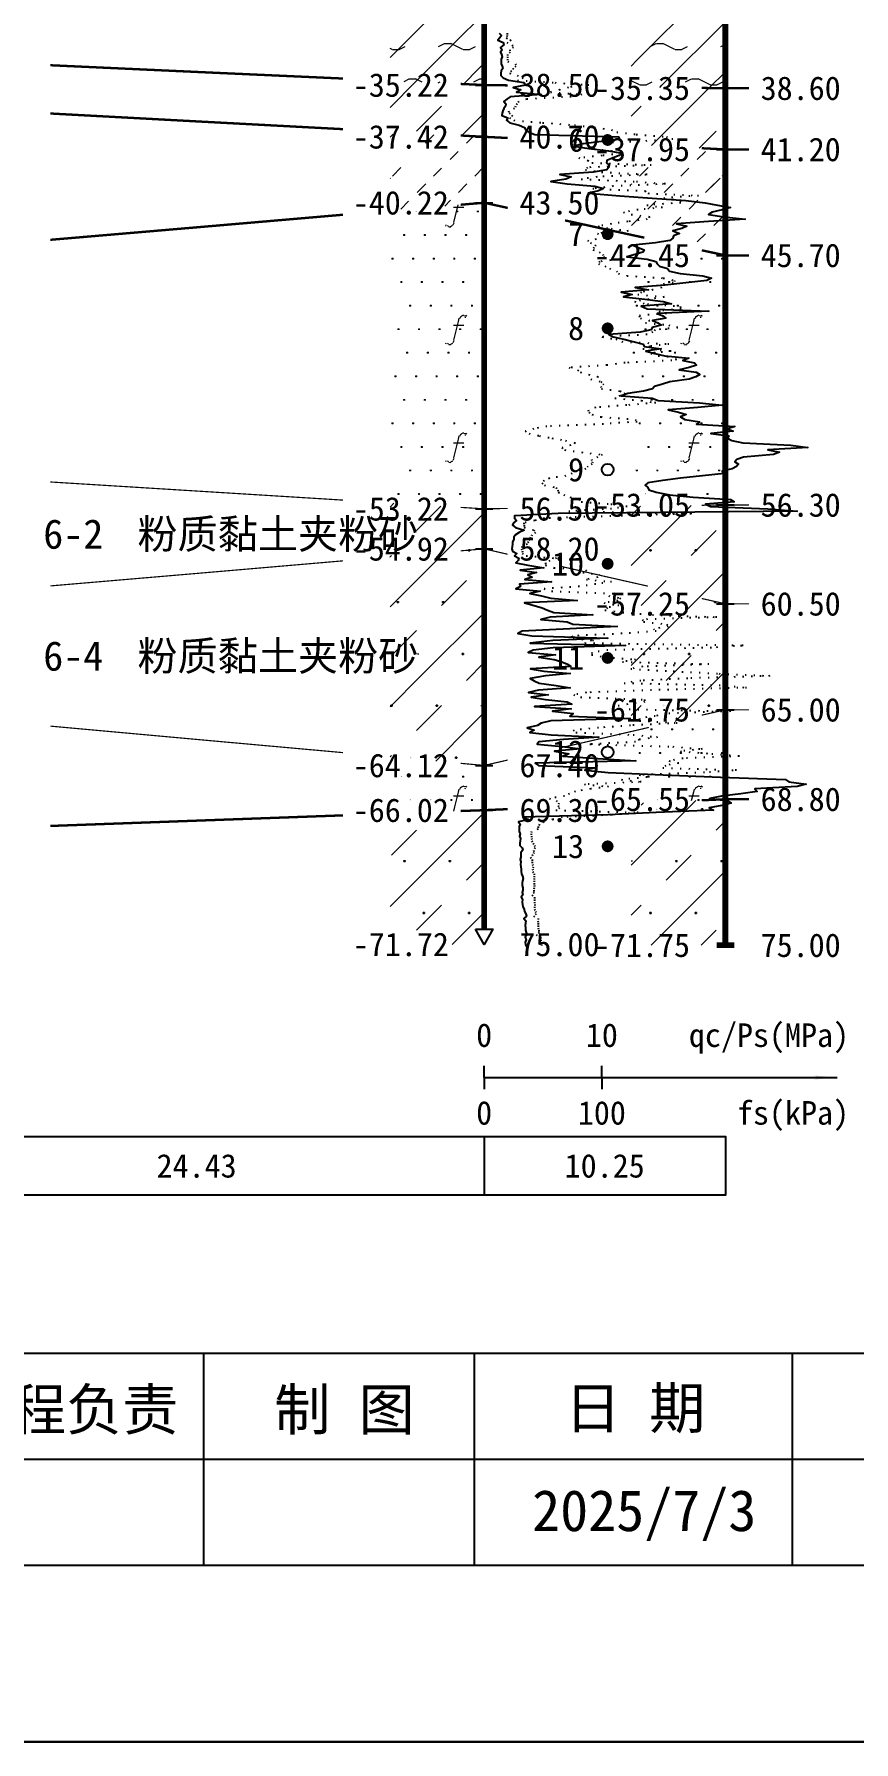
# Model space of a CAD drawing. Extents: x -37 to 3540, y -1485 to 297.
# Drawn here: x 494.6 to 564.2, y -297 to -151.9 of the extents above; entities that cross this region are included whole.
import ezdxf
from ezdxf.enums import TextEntityAlignment as Align

# ---------------------------------------------------------------- set-up
doc = ezdxf.new("R2010")
doc.units = 0
doc.linetypes.add('DOT', pattern=[6.35, 0, -6.35])
doc.layers.get('0').update_dxf_attribs({"linetype": 'CONTINUOUS'})
for name, color, linetype in [('CURVE', 200, 'CONTINUOUS'), ('FRAME', 7, 'CONTINUOUS'), ('HOLE', 41, 'CONTINUOUS'), ('RULER', 7, 'CONTINUOUS'), ('SAMPLE', 1, 'CONTINUOUS'), ('STRATUM', 241, 'CONTINUOUS')]:
    doc.layers.add(name, color=color, linetype=linetype)
doc.layers.add('HATCH', color=7, linetype='CONTINUOUS', lineweight=13)
doc.styles.add('ST', font='')
doc.styles.get('ST').set_extended_font_data('SimSun')
pattern_1 = [(45, (80.522, -297), (-2.12132, 2.12132), [10, 0]), (26.565, (81.596, -297.2536), (5.999823, 5.999812), [0.567, -12.849]), (0, (81.029, -297.2536), (0, 6), [0.567, -5.433]), (26.565, (78.9406, -297), (5.999823, 5.999812), [0.567, -12.849]), (0, (79.448, -296.7464), (0, 6), [0.567, -5.433]), (153.435, (81.029, -297.2536), (-5.999818, -5e-06), [1.134, -12.2826]), (26.565, (84.596, -294.2536), (5.999823, 5.999812), [0.567, -12.849]), (0, (84.029, -294.2536), (0, 6), [0.567, -5.433]), (26.565, (81.9406, -294), (5.999823, 5.999812), [0.567, -12.849]), (0, (82.448, -293.7464), (0, 6), [0.567, -5.433]), (153.435, (84.029, -294.2536), (-5.999818, -5e-06), [1.134, -12.2826])]
pattern_2 = [(45, (80.522, -297), (-4.24264, 4.24264), [10, 0]), (45, (81.583, -300.182), (-2.12132, 6.36396), [3, -3])]
pattern_3 = [(45, (80.522, -297), (-6e-07, 6.99998), [0.9473, -8.9522]), (45, (81.922, -295.6), (-6e-07, 6.99998), [0.9869, -8.9126]), (45, (83.322, -294.2), (-6e-07, 6.99998), [1.06018, -8.83931]), (45, (84.722, -292.8), (-6e-07, 6.99998), [0.94918, -8.95032]), (45, (86.122, -291.4), (-6e-07, 6.99998), [1.0365, -8.86299]), (45, (84.022, -297), (-6e-07, 6.99998), [1.01335, -8.88615]), (45, (85.422, -295.6), (-6e-07, 6.99998), [1.07896, -12.12037]), (45, (86.822, -294.2), (-6e-07, 6.99998), [0.99882, -8.90067]), (45, (81.222, -292.8), (-4e-07, 6.99998), [1.05533, -8.844165]), (45, (82.622, -291.4), (-4e-07, 6.99998), [1.0365, -8.86299])]
pattern_4 = [(82.875, (79.6873, -298.206), (0.0003693, 10.0001764), [0.08929, -80.53371]), (143.13, (79.7883, -298.2818), (-29.999964, 20.0000536), [0.12627, -49.87373]), (172.875, (79.9655, -298.304), (-70.0002457, 9.9996603), [0.17857, -80.44443]), (206.565, (80.144, -298.2147), (-9.999705, -9.999687), [0.19954, -22.16046]), (243.435, (80.233, -298.0363), (9e-06, -9.999696), [0.19954, -22.16146]), (255.964, (80.3225, -297.679), (-0.0002, -9.999501), [0.36813, -40.86287]), (255.964, (80.6325, -296.439), (-0.0002, -9.999501), [1.27838, -39.95262]), (255.964, (80.701, -296.165), (-0.0002, -9.999501), [0.28235, -40.94865]), (216.87, (80.8912, -295.9108), (-9.999982, -10.000018), [0.12627, -49.87373]), (243.435, (80.7902, -295.9865), (9e-06, -9.999696), [0.19954, -22.16146]), (206.565, (81.0697, -295.8215), (-9.999705, -9.999687), [0.19954, -22.16046]), (172.875, (81.2469, -295.8437), (-70.0002457, 9.9996603), [0.17857, -80.44443]), (143.13, (81.348, -295.9194), (-29.999964, 20.000054), [0.12627, -49.87373]), (82.875, (81.3368, -296.008), (0.0003693, 10.0001764), [0.08929, -80.53371]), (0, (80.192, -296.66), (0, 10), [0.89286, -9.10714]), (0, (80.5469, -297), (1, 2), [0, -1.75]), (0, (80.5219, -296.975), (1, 2), [0, -1.75]), (0, (80.5219, -297), (1, 2), [0, -1.75]), (0, (80.4969, -297), (1, 2), [0, -1.75]), (0, (80.5219, -297.025), (1, 2), [0, -1.75])]
pattern_5 = [(82.875, (78.6857, -299.6533), (0.000812, 22.000388), [0.19644, -177.17416]), (143.13, (78.908, -299.82), (-65.99992, 44.000118), [0.2778, -109.7222]), (172.875, (79.2978, -299.8687), (-154.00054, 21.999253), [0.39285, -176.97775]), (206.565, (79.69, -299.672), (-21.99935, -21.99931), [0.439, -48.753]), (243.435, (79.887, -299.28), (2e-05, -21.99933), [0.439, -48.7552]), (255.964, (80.083, -298.494), (-0.00044, -21.9989), [0.8099, -89.8983]), (255.964, (80.765, -295.7656), (-0.00044, -21.9989), [2.8124, -87.8958]), (255.964, (80.916, -295.163), (-0.00044, -21.9989), [0.6212, -90.087]), (216.87, (81.3345, -294.6037), (-21.99996, -22.00004), [0.2778, -109.7222]), (243.435, (81.112, -294.77), (2e-05, -21.99933), [0.439, -48.7552]), (206.565, (81.727, -294.407), (-21.99935, -21.99931), [0.439, -48.753]), (172.875, (82.117, -294.456), (-154.00054, 21.999253), [0.39285, -176.97775]), (143.13, (82.339, -294.6228), (-65.99992, 44.000118), [0.2778, -109.7222]), (82.875, (82.3148, -294.8177), (0.000812, 22.000388), [0.19644, -177.17416]), (0, (79.796, -296.252), (0, 22), [1.9643, -20.0357]), (0, (80.577, -297), (2.2, 4.4), [0, -3.85]), (0, (80.522, -296.945), (2.2, 4.4), [0, -3.85]), (0, (80.522, -297), (2.2, 4.4), [0, -3.85]), (0, (80.467, -297), (2.2, 4.4), [0, -3.85]), (0, (80.522, -297.055), (2.2, 4.4), [0, -3.85])]

# ---------------------------------------------------------------- blocks, each defined once
blk = doc.blocks.new('图签_A3长')
for p, q in [((0, 18), (-380, 18)), ((-73, 0), (-73, 18)), ((-50, 0), (-50, 18)), ((-23, 0), (-23, 18)), ((-320, 9), (0, 9)), ((-380, 0), (0, 0))]:
    blk.add_line(p, q)
at = {"style": 'ST'}
for s, p in [('工程负责', (-84.71, 13.23)), ('制 图', (-61.06, 13.23)), ('日 期', (-36.37, 13.36))]:
    blk.add_text(s, height=3.5, dxfattribs=at).set_placement(p, align=Align.MIDDLE_CENTER)
for tag, p in [('01＿单位名称', (-349.98, 8.36)), ('02＿工程名称', (-271.3, 5.16)), ('04＿工程编号', (-176.51, 4.65)), ('05＿日期', (-35.59, 4.65)), ('06＿图号', (-11.16, 4.91))]:
    blk.add_attdef(tag, text='', height=3.5, dxfattribs=at).set_placement(p, align=Align.MIDDLE_CENTER)
at = {"style": 'ST', "width": 0.85}
blk.add_attdef('03＿图件名称', text='', height=3, dxfattribs=at).set_placement((-205.49, 5.05), align=Align.MIDDLE_CENTER)
blk = doc.blocks.new('Arrow')
for points in [[(-3.984779, 0.348623), (0, 0), (-3.189535, 0)], [(-3.189535, 0), (0, 0), (-3.984779, -0.348623)]]:
    blk.add_solid(points)
blk = doc.blocks.new('SampleSoilUndisturbed')
at = {"const_width": 0.5}
blk.add_lwpolyline([(-0.25, 0, 1), (0.25, 0, 1)], format="xyb", close=True, dxfattribs=at)
blk = doc.blocks.new('SampleSoilDisturbed')
blk.add_circle((0, 0), 0.5)

msp = doc.modelspace()

# ---------------------------------------------------------------- hatches: boundary and pattern name
at = {"layer": 'HATCH'}
h = msp.add_hatch(dxfattribs=at)
h.set_pattern_fill('YNNT', color=251, style=0)
h.set_pattern_definition(pattern_1)
h.paths.add_polyline_path([(532.82, -141.26), (532.07, -141.26), (524.82, -141.26), (524.82, -155.9), (532.82, -156.26)])
h.paths.add_polyline_path([(520.75, -157.75), (530.3, -157.75), (530.3, -154.82), (520.75, -154.82)], flags=9)
h.paths.add_polyline_path([(520.75, -142.74), (530.3, -142.74), (530.3, -139.84), (520.75, -139.84)], flags=9)
h = msp.add_hatch(dxfattribs=at)
h.set_pattern_fill('YNNT', color=251, style=0)
h.set_pattern_definition(pattern_1)
h.paths.add_polyline_path([(553.31, -144.33), (545.31, -143.13), (545.31, -156.43), (553.31, -156.53)])
h.paths.add_polyline_path([(541.24, -158.02), (550.8, -158.02), (550.8, -155.09), (541.24, -155.09)], flags=9)
h.paths.add_polyline_path([(541.24, -145.82), (550.8, -145.82), (550.8, -142.89), (541.24, -142.89)], flags=9)
h = msp.add_hatch(dxfattribs=at)
h.set_pattern_fill('FZNT', color=32, style=0)
h.set_pattern_definition(pattern_2)
h.paths.add_polyline_path([(532.82, -156.26), (524.82, -155.9), (524.82, -160.23), (532.82, -160.66)])
h.paths.add_polyline_path([(520.75, -162.15), (530.3, -162.15), (530.3, -159.22), (520.75, -159.22)], flags=9)
h.paths.add_polyline_path([(520.75, -157.75), (530.3, -157.75), (530.3, -154.82), (520.75, -154.82)], flags=9)
h = msp.add_hatch(dxfattribs=at)
h.set_pattern_fill('FZNT', color=32, style=0)
h.set_pattern_definition(pattern_2)
h.paths.add_polyline_path([(553.31, -156.53), (545.31, -156.43), (545.31, -161.31), (553.31, -161.73)])
h.paths.add_polyline_path([(541.24, -163.22), (550.8, -163.22), (550.8, -160.29), (541.24, -160.29)], flags=9)
h.paths.add_polyline_path([(541.24, -158.02), (550.8, -158.02), (550.8, -155.09), (541.24, -155.09)], flags=9)
h = msp.add_hatch(dxfattribs=at)
h.set_pattern_fill('NZFT', color=52, style=0)
h.set_pattern_definition(pattern_3)
h.paths.add_polyline_path([(532.82, -160.66), (524.82, -160.23), (524.82, -166.94), (532.82, -166.26)])
h.paths.add_polyline_path([(520.75, -167.75), (530.3, -167.75), (530.3, -164.82), (520.75, -164.82)], flags=9)
h.paths.add_polyline_path([(520.75, -162.15), (530.3, -162.15), (530.3, -159.22), (520.75, -159.22)], flags=9)
h = msp.add_hatch(dxfattribs=at)
h.set_pattern_fill('NZFT', color=52, style=0)
h.set_pattern_definition(pattern_3)
h.paths.add_polyline_path([(553.31, -161.73), (545.31, -161.31), (545.31, -168.99), (553.31, -170.73)])
h.paths.add_polyline_path([(541.24, -172.22), (550.79, -172.22), (550.79, -169.32), (541.24, -169.32)], flags=9)
h.paths.add_polyline_path([(541.24, -163.22), (550.8, -163.22), (550.8, -160.29), (541.24, -160.29)], flags=9)
h = msp.add_hatch(dxfattribs=at)
h.set_pattern_fill('FS', color=142, style=0)
h.set_pattern_definition(pattern_4)
h.paths.add_polyline_path([(532.82, -166.26), (524.82, -166.94), (524.82, -191.76), (532.82, -192.26)])
h.paths.add_polyline_path([(520.75, -193.75), (530.3, -193.75), (530.3, -190.82), (520.75, -190.82)], flags=9)
h.paths.add_polyline_path([(520.75, -167.75), (530.3, -167.75), (530.3, -164.82), (520.75, -164.82)], flags=9)
h = msp.add_hatch(dxfattribs=at)
h.set_pattern_fill('FS', color=142, style=0)
h.set_pattern_definition(pattern_4)
h.paths.add_polyline_path([(553.31, -170.73), (545.31, -168.99), (545.31, -192.06), (553.31, -191.93)])
h.paths.add_polyline_path([(541.24, -193.42), (550.8, -193.42), (550.8, -190.49), (541.24, -190.49)], flags=9)
h.paths.add_polyline_path([(541.24, -172.22), (550.79, -172.22), (550.79, -169.32), (541.24, -169.32)], flags=9)
h = msp.add_hatch(dxfattribs=at)
h.set_pattern_fill('FZNT', color=32, style=0)
h.set_pattern_definition(pattern_2)
h.paths.add_polyline_path([(532.82, -192.26), (524.82, -191.76), (524.82, -196.34), (532.82, -195.66)])
h.paths.add_polyline_path([(502.54, -196.84), (529.22, -196.84), (529.22, -191.89), (502.54, -191.89)], flags=9)
h.paths.add_polyline_path([(520.75, -197.15), (530.3, -197.15), (530.3, -194.22), (520.75, -194.22)], flags=9)
h.paths.add_polyline_path([(520.75, -193.75), (530.3, -193.75), (530.3, -190.82), (520.75, -190.82)], flags=9)
h = msp.add_hatch(dxfattribs=at)
h.set_pattern_fill('FS', color=32, scale=2.2, style=0)
h.set_pattern_definition(pattern_5)
h.paths.add_polyline_path([(532.82, -192.26), (524.82, -191.76), (524.82, -196.34), (532.82, -195.66)])
h.paths.add_polyline_path([(502.54, -196.84), (529.22, -196.84), (529.22, -191.89), (502.54, -191.89)], flags=9)
h.paths.add_polyline_path([(520.75, -197.15), (530.3, -197.15), (530.3, -194.22), (520.75, -194.22)], flags=9)
h.paths.add_polyline_path([(520.75, -193.75), (530.3, -193.75), (530.3, -190.82), (520.75, -190.82)], flags=9)
h = msp.add_hatch(dxfattribs=at)
h.set_pattern_fill('FZNT', color=32, style=0)
h.set_pattern_definition(pattern_2)
h.paths.add_polyline_path([(553.31, -191.93), (545.31, -192.06), (545.31, -198.51), (553.31, -200.33)])
h.paths.add_polyline_path([(541.24, -201.82), (550.79, -201.82), (550.79, -198.92), (541.24, -198.92)], flags=9)
h.paths.add_polyline_path([(541.24, -193.42), (550.8, -193.42), (550.8, -190.49), (541.24, -190.49)], flags=9)
h = msp.add_hatch(dxfattribs=at)
h.set_pattern_fill('FS', color=32, scale=2.2, style=0)
h.set_pattern_definition(pattern_5)
h.paths.add_polyline_path([(553.31, -191.93), (545.31, -192.06), (545.31, -198.51), (553.31, -200.33)])
h.paths.add_polyline_path([(541.24, -201.82), (550.79, -201.82), (550.79, -198.92), (541.24, -198.92)], flags=9)
h.paths.add_polyline_path([(541.24, -193.42), (550.8, -193.42), (550.8, -190.49), (541.24, -190.49)], flags=9)
h = msp.add_hatch(dxfattribs=at)
h.set_pattern_fill('FZNT', color=32, style=0)
h.set_pattern_definition(pattern_2)
h.paths.add_polyline_path([(532.82, -195.66), (524.82, -196.34), (524.82, -213.33), (532.82, -214.06)])
h.paths.add_polyline_path([(502.54, -207.2), (529.22, -207.2), (529.22, -202.25), (502.54, -202.25)], flags=9)
h.paths.add_polyline_path([(520.75, -215.55), (530.3, -215.55), (530.3, -212.62), (520.75, -212.62)], flags=9)
h.paths.add_polyline_path([(520.75, -197.15), (530.3, -197.15), (530.3, -194.22), (520.75, -194.22)], flags=9)
h = msp.add_hatch(dxfattribs=at)
h.set_pattern_fill('FS', color=32, scale=2.2, style=0)
h.set_pattern_definition(pattern_5)
h.paths.add_polyline_path([(532.82, -195.66), (524.82, -196.34), (524.82, -213.33), (532.82, -214.06)])
h.paths.add_polyline_path([(502.54, -207.2), (529.22, -207.2), (529.22, -202.25), (502.54, -202.25)], flags=9)
h.paths.add_polyline_path([(520.75, -215.55), (530.3, -215.55), (530.3, -212.62), (520.75, -212.62)], flags=9)
h.paths.add_polyline_path([(520.75, -197.15), (530.3, -197.15), (530.3, -194.22), (520.75, -194.22)], flags=9)
h = msp.add_hatch(dxfattribs=at)
h.set_pattern_fill('FZNT', color=32, style=0)
h.set_pattern_definition(pattern_2)
h.paths.add_polyline_path([(553.31, -200.33), (545.31, -198.51), (545.31, -211.18), (553.31, -209.33)])
h.paths.add_polyline_path([(541.24, -210.82), (550.8, -210.82), (550.8, -207.89), (541.24, -207.89)], flags=9)
h.paths.add_polyline_path([(541.24, -201.82), (550.79, -201.82), (550.79, -198.92), (541.24, -198.92)], flags=9)
h = msp.add_hatch(dxfattribs=at)
h.set_pattern_fill('FS', color=32, scale=2.2, style=0)
h.set_pattern_definition(pattern_5)
h.paths.add_polyline_path([(553.31, -200.33), (545.31, -198.51), (545.31, -211.18), (553.31, -209.33)])
h.paths.add_polyline_path([(541.24, -210.82), (550.8, -210.82), (550.8, -207.89), (541.24, -207.89)], flags=9)
h.paths.add_polyline_path([(541.24, -201.82), (550.79, -201.82), (550.79, -198.92), (541.24, -198.92)], flags=9)
h = msp.add_hatch(dxfattribs=at)
h.set_pattern_fill('FS', color=142, style=0)
h.set_pattern_definition(pattern_4)
h.paths.add_polyline_path([(553.31, -209.33), (545.31, -211.18), (545.31, -217.29), (553.31, -216.93)])
h.paths.add_polyline_path([(541.24, -218.42), (550.8, -218.42), (550.8, -215.49), (541.24, -215.49)], flags=9)
h.paths.add_polyline_path([(541.24, -210.82), (550.8, -210.82), (550.8, -207.89), (541.24, -207.89)], flags=9)
h = msp.add_hatch(dxfattribs=at)
h.set_pattern_fill('FS', color=142, style=0)
h.set_pattern_definition(pattern_4)
h.paths.add_polyline_path([(532.82, -214.06), (524.82, -213.33), (524.82, -218.15), (532.82, -217.86)])
h.paths.add_polyline_path([(520.75, -219.35), (530.3, -219.35), (530.3, -216.42), (520.75, -216.42)], flags=9)
h.paths.add_polyline_path([(520.75, -215.55), (530.3, -215.55), (530.3, -212.62), (520.75, -212.62)], flags=9)
h = msp.add_hatch(dxfattribs=at)
h.set_pattern_fill('FZNT', color=32, style=0)
h.set_pattern_definition(pattern_2)
h.paths.add_polyline_path([(553.31, -216.93), (545.31, -217.29), (545.31, -229.33), (553.31, -229.33)])
h.paths.add_polyline_path([(541.24, -230.82), (550.79, -230.82), (550.79, -227.9), (541.24, -227.9)], flags=9)
h.paths.add_polyline_path([(541.24, -218.42), (550.8, -218.42), (550.8, -215.49), (541.24, -215.49)], flags=9)
h = msp.add_hatch(dxfattribs=at)
h.set_pattern_fill('FS', color=32, scale=2.2, style=0)
h.set_pattern_definition(pattern_5)
h.paths.add_polyline_path([(553.31, -216.93), (545.31, -217.29), (545.31, -229.33), (553.31, -229.33)])
h.paths.add_polyline_path([(541.24, -230.82), (550.79, -230.82), (550.79, -227.9), (541.24, -227.9)], flags=9)
h.paths.add_polyline_path([(541.24, -218.42), (550.8, -218.42), (550.8, -215.49), (541.24, -215.49)], flags=9)
h = msp.add_hatch(dxfattribs=at)
h.set_pattern_fill('FZNT', color=32, style=0)
h.set_pattern_definition(pattern_2)
h.paths.add_polyline_path([(532.82, -217.86), (524.82, -218.15), (524.82, -229.26), (532.82, -229.26), (532.07, -227.96), (532.82, -227.96)])
h.paths.add_polyline_path([(520.75, -230.75), (530.3, -230.75), (530.3, -227.83), (520.75, -227.83)], flags=9)
h.paths.add_polyline_path([(520.75, -219.35), (530.3, -219.35), (530.3, -216.42), (520.75, -216.42)], flags=9)
h = msp.add_hatch(dxfattribs=at)
h.set_pattern_fill('FS', color=32, scale=2.2, style=0)
h.set_pattern_definition(pattern_5)
h.paths.add_polyline_path([(532.82, -217.86), (524.82, -218.15), (524.82, -229.26), (532.82, -229.26), (532.07, -227.96), (532.82, -227.96)])
h.paths.add_polyline_path([(520.75, -230.75), (530.3, -230.75), (530.3, -227.83), (520.75, -227.83)], flags=9)
h.paths.add_polyline_path([(520.75, -219.35), (530.3, -219.35), (530.3, -216.42), (520.75, -216.42)], flags=9)

# ---------------------------------------------------------------- linework, layer by layer
at = {"layer": 'CURVE', "color": 30, "linetype": 'Continuous'}
msp.add_lwpolyline([(534.1, -151.86), (534.3, -152.06), (534.14, -152.26), (533.99, -152.46), (534.44, -152.66), (534.5, -152.86), (534.22, -153.06), (534.35, -153.26), (534.21, -153.46), (534.3, -153.66), (534.34, -153.86), (534.27, -154.06), (534.26, -154.26), (534.26, -154.46), (534.36, -154.66), (534.4, -154.86), (534.26, -155.06), (534.24, -155.26), (534.24, -155.46), (534.42, -155.66), (534.88, -155.86), (536.19, -156.06), (536.32, -156.26), (535.28, -156.46), (535.93, -156.66), (535.56, -156.86), (537.67, -157.06), (535.03, -157.26), (534.75, -157.46), (534.5, -157.66), (534.67, -157.86), (534.63, -158.06), (534.5, -158.26), (534.4, -158.46), (534.34, -158.66), (534.33, -158.86), (534.84, -159.06), (534.71, -159.26), (535.01, -159.46), (535.78, -159.66), (536.26, -159.86), (536.33, -160.06), (536.61, -160.26), (537.12, -160.46), (544.22, -160.66), (544.33, -160.86), (542.78, -161.06), (541.22, -161.26), (540.46, -161.46), (541.7, -161.66), (543.38, -161.86), (544.53, -162.06), (544.29, -162.26), (543.79, -162.46), (543.24, -162.66), (543.21, -162.86), (543.43, -163.06), (543.37, -163.26), (543.24, -163.46), (542.09, -163.66), (539.26, -163.86), (540.21, -164.06), (539.76, -164.26), (538.47, -164.46), (539.88, -164.66), (542.21, -164.86), (542.96, -165.06), (542.54, -165.26), (541.66, -165.46), (544.34, -165.66), (547.08, -165.86), (549.96, -166.06), (551.59, -166.26), (552.65, -166.46), (553.76, -166.66), (553.03, -166.86), (552.18, -167.06), (551.87, -167.26), (553.17, -167.46), (555, -167.66), (551.87, -167.86), (549.15, -168.06), (550.04, -168.26), (549.6, -168.46), (548.86, -168.66), (549.41, -168.86), (548.9, -169.06), (548.84, -169.26), (548.58, -169.46), (547.37, -169.66), (545.46, -169.86), (545.89, -170.06), (546.41, -170.26), (546.3, -170.46), (545.65, -170.66), (544.94, -170.86), (546.67, -171.06), (547.4, -171.26), (547.52, -171.46), (547.72, -171.66), (548.4, -171.86), (548.56, -172.06), (549.47, -172.26), (551.4, -172.46), (552.12, -172.66), (551.73, -172.86), (549.95, -173.06), (548.17, -173.26), (545.66, -173.46), (546.77, -173.66), (544.45, -173.86), (545.38, -174.06), (544.65, -174.26), (546.48, -174.46), (548.03, -174.66), (548.73, -174.86), (546.17, -175.06), (546.68, -175.26), (551.9, -175.46), (547.52, -175.66), (547.99, -175.86), (548.26, -176.06), (547.13, -176.26), (547.58, -176.46), (547.87, -176.66), (547.08, -176.86), (547, -177.06), (546.06, -177.26), (543.42, -177.46), (543.77, -177.66), (544.69, -177.86), (545.46, -178.06), (546.32, -178.26), (546.4, -178.46), (547.86, -178.66), (546.55, -178.86), (547.33, -179.06), (548.18, -179.26), (550.21, -179.46), (549.71, -179.66), (550.68, -179.86), (550.85, -180.06), (550.23, -180.26), (549.38, -180.46), (550.83, -180.66), (551.14, -180.86), (550.79, -181.06), (550.23, -181.26), (548.58, -181.46), (547.96, -181.66), (547.28, -181.86), (547.13, -182.06), (546.35, -182.26), (545.03, -182.46), (544.45, -182.66), (547.09, -182.86), (547.61, -183.06), (551.12, -183.26), (553.05, -183.46), (550.98, -183.66), (548.45, -183.86), (549.33, -184.06), (549.97, -184.26), (549.51, -184.46), (549.88, -184.66), (551.11, -184.86), (550.86, -185.06), (554.11, -185.26), (553.49, -185.46), (553.97, -185.66), (552.08, -185.86), (553.61, -186.06), (553.48, -186.26), (553.87, -186.46), (554.79, -186.66), (558.87, -186.86), (560.32, -187.06), (556.91, -187.26), (557.91, -187.46), (557.41, -187.66), (554.85, -187.86), (554.29, -188.06), (554.11, -188.26), (554.44, -188.46), (554.26, -188.66), (553.88, -188.86), (553.03, -189.06), (553.22, -189.26), (551.37, -189.46), (549.51, -189.66), (548, -189.86), (546.73, -190.06), (546.49, -190.26), (546.72, -190.46), (546.8, -190.66), (547.44, -190.86), (548.56, -191.06), (550.59, -191.26), (553.75, -191.46), (554.05, -191.66), (551.62, -191.86), (552.05, -192.06), (556.93, -192.26), (559.41, -192.46), (539.12, -192.66), (535.41, -192.86), (535.4, -193.06), (535.56, -193.26), (535.32, -193.46), (535.24, -193.66), (535.48, -193.86), (536.23, -194.06), (535.8, -194.26), (535.47, -194.46), (535.35, -194.66), (535.33, -194.86), (535.23, -195.06), (535.23, -195.26), (535.2, -195.46), (535.18, -195.66), (535.22, -195.86), (535.6, -196.06), (535.41, -196.26), (535.76, -196.46), (535.7, -196.66), (535.5, -196.86), (536.54, -197.06), (537.89, -197.26), (535.89, -197.46), (537.27, -197.66), (536.54, -197.86), (536.89, -198.06), (536.27, -198.26), (538.53, -198.46), (535.83, -198.66), (535.9, -198.86), (535.52, -199.06), (537.59, -199.26), (536.7, -199.46), (537.7, -199.66), (538.49, -199.86), (540.73, -200.06), (536.25, -200.26), (537.07, -200.46), (537.75, -200.66), (538.2, -200.86), (538.74, -201.06), (542.06, -201.26), (538.43, -201.46), (537.62, -201.66), (539.88, -201.86), (540.36, -202.06), (544.13, -202.26), (540.09, -202.46), (536.05, -202.66), (535.67, -202.86), (536.88, -203.06), (543.32, -203.26), (538.64, -203.46), (536.73, -203.66), (544.83, -203.86), (538.67, -204.06), (536.98, -204.26), (536.57, -204.46), (538.87, -204.66), (537.45, -204.86), (538.77, -205.06), (539.42, -205.26), (539.91, -205.46), (540.17, -205.66), (536.77, -205.86), (537.89, -206.06), (540.14, -206.26), (538.02, -206.46), (536.72, -206.66), (537.07, -206.86), (537.5, -207.06), (538.93, -207.26), (540.13, -207.46), (537.43, -207.66), (536.6, -207.86), (538.25, -208.06), (536.81, -208.26), (538.02, -208.46), (539.88, -208.66), (540.26, -208.86), (537.11, -209.06), (540.22, -209.26), (538.63, -209.46), (540.38, -209.66), (540.09, -209.86), (545.22, -210.06), (538.49, -210.26), (537.66, -210.46), (537.35, -210.66), (536.47, -210.86), (537.06, -211.06), (536.71, -211.26), (538.52, -211.46), (542.57, -211.66), (539.56, -211.86), (537.46, -212.06), (537.31, -212.26), (539.45, -212.46), (541, -212.66), (538.79, -212.86), (540, -213.06), (539.5, -213.26), (542.47, -213.46), (545.71, -213.66), (537.15, -213.86), (537.43, -214.06), (542.3, -214.26), (541.37, -214.46), (543.35, -214.66), (548.04, -214.86), (552.91, -215.06), (558.41, -215.26), (558.69, -215.46), (560.17, -215.66), (559.42, -215.86), (555.81, -216.06), (556, -216.26), (554.63, -216.46), (552.99, -216.66), (551.98, -216.86), (553.51, -217.06), (553.8, -217.26), (553.01, -217.46), (551.94, -217.66), (552.3, -217.86), (547.43, -218.06), (543.35, -218.26), (536.1, -218.46), (536.58, -218.66), (535.75, -218.86), (535.87, -219.06), (535.8, -219.26), (535.8, -219.46), (535.79, -219.66), (535.89, -219.86), (535.83, -220.06), (535.91, -220.26), (535.87, -220.46), (535.85, -220.66), (535.85, -220.86), (536.05, -221.06), (536.11, -221.26), (535.93, -221.46), (535.93, -221.66), (535.94, -221.86), (535.88, -222.06), (535.94, -222.26), (535.91, -222.46), (535.94, -222.66), (535.97, -222.86), (535.96, -223.06), (535.99, -223.26), (536.07, -223.46), (536.13, -223.66), (536.08, -223.86), (536.06, -224.06), (536.05, -224.26), (536.1, -224.46), (536.11, -224.66), (536.05, -224.86), (536.1, -225.06), (535.96, -225.26), (536.09, -225.46), (536.06, -225.66), (536.07, -225.86), (536.11, -226.06), (536.22, -226.26), (536.26, -226.46), (536.35, -226.66), (536.43, -226.86), (536.19, -227.06), (536.36, -227.26), (536.33, -227.46), (536.29, -227.66), (536.34, -227.86), (536.34, -228.06), (536.39, -228.26), (536.45, -228.46), (536.29, -228.66), (536.38, -228.86), (536.31, -229.06), (536.33, -229.26), (536.41, -229.46)], dxfattribs=at)
at = {"layer": 'CURVE', "color": 100, "linetype": 'DOT', "ltscale": 0.1}
msp.add_lwpolyline([(534.76, -151.86), (534.77, -152.06), (534.7, -152.26), (535.1, -152.46), (534.75, -152.66), (535.19, -152.86), (535.31, -153.06), (534.99, -153.26), (535.02, -153.46), (534.79, -153.66), (534.79, -153.86), (534.79, -154.06), (534.82, -154.26), (535.49, -154.46), (535.51, -154.66), (535.3, -154.86), (535.13, -155.06), (534.98, -155.26), (535.62, -155.46), (536.11, -155.66), (535.65, -155.86), (538.84, -156.06), (541.72, -156.26), (539.99, -156.46), (539.25, -156.66), (538.45, -156.86), (541.13, -157.06), (540.21, -157.26), (536.44, -157.46), (535.77, -157.66), (535.62, -157.86), (535.49, -158.06), (535.41, -158.26), (534.89, -158.46), (534.95, -158.66), (535.23, -158.86), (534.98, -159.06), (535.33, -159.26), (537.78, -159.46), (540.49, -159.66), (542.18, -159.86), (543.64, -160.06), (544.09, -160.26), (545.74, -160.46), (548.31, -160.66), (548.85, -160.86), (546.01, -161.06), (540.97, -161.26), (541.05, -161.46), (542.11, -161.66), (543.61, -161.86), (544.48, -162.06), (542.84, -162.26), (540.85, -162.46), (541.64, -162.66), (541.98, -162.86), (547.02, -163.06), (541.59, -163.26), (541.42, -163.46), (542.79, -163.66), (546.68, -163.86), (542.41, -164.06), (541.07, -164.26), (545.76, -164.46), (548.22, -164.66), (543.79, -164.86), (542.04, -165.06), (546.49, -165.26), (546.73, -165.46), (551.04, -165.66), (548.08, -165.86), (549.5, -166.06), (549.52, -166.26), (546.64, -166.46), (547.97, -166.66), (545.9, -166.86), (544.65, -167.06), (545.31, -167.26), (546.9, -167.46), (546.68, -167.66), (545.02, -167.86), (543.63, -168.06), (542.49, -168.26), (543.6, -168.46), (545.04, -168.66), (542.44, -168.86), (542.96, -169.06), (543.06, -169.26), (541.61, -169.46), (541.84, -169.66), (542.3, -169.86), (542.16, -170.06), (542.06, -170.26), (542.6, -170.46), (542.89, -170.66), (542.95, -170.86), (544.31, -171.06), (542.66, -171.26), (542.52, -171.46), (543.06, -171.66), (543.46, -171.86), (544.06, -172.06), (544.22, -172.26), (544.95, -172.46), (548.03, -172.66), (549, -172.86), (548.88, -173.06), (547.46, -173.26), (547.9, -173.46), (547.15, -173.66), (546.18, -173.86), (545.87, -174.06), (548.1, -174.26), (546.84, -174.46), (545.6, -174.66), (546.69, -174.86), (549.48, -175.06), (549.55, -175.26), (547.67, -175.46), (548.3, -175.66), (546, -175.86), (546.1, -176.06), (546.87, -176.26), (546.52, -176.46), (548.51, -176.66), (549.26, -176.86), (547.36, -177.06), (547.16, -177.26), (546.66, -177.46), (542.83, -177.66), (544, -177.86), (544.51, -178.06), (548.51, -178.26), (546.92, -178.46), (546.3, -178.66), (548.7, -178.86), (547.01, -179.06), (547.61, -179.26), (549.88, -179.46), (548.77, -179.66), (544.79, -179.86), (543.25, -180.06), (540.04, -180.26), (540.76, -180.46), (540.98, -180.66), (541.69, -180.86), (542.51, -181.06), (541.87, -181.26), (542.73, -181.46), (542.97, -181.66), (542.73, -181.86), (542.78, -182.06), (544.38, -182.26), (544.81, -182.46), (544.36, -182.66), (543.93, -182.86), (546.17, -183.06), (547.4, -183.26), (544.93, -183.46), (542.3, -183.66), (541.66, -183.86), (541.73, -184.06), (541.97, -184.26), (542.75, -184.46), (545.64, -184.66), (545.81, -184.86), (542.95, -185.06), (538.15, -185.26), (537.04, -185.46), (536.31, -185.66), (536.64, -185.86), (537.52, -186.06), (538.58, -186.26), (539.73, -186.46), (540.55, -186.66), (540.17, -186.86), (539.44, -187.06), (539.65, -187.26), (541.09, -187.46), (542.85, -187.66), (542.48, -187.86), (541.94, -188.06), (542.02, -188.26), (541.99, -188.46), (541.63, -188.66), (541.45, -188.86), (541.01, -189.06), (540.31, -189.26), (539.77, -189.46), (538.39, -189.66), (537.92, -189.86), (537.73, -190.06), (537.94, -190.26), (538.93, -190.46), (539.09, -190.66), (539.12, -190.86), (539.58, -191.06), (540.11, -191.26), (540.89, -191.46), (541.07, -191.66), (543.58, -191.86), (544.96, -192.06), (543.65, -192.26), (540, -192.46), (550.45, -192.66), (544.32, -192.86), (537.94, -193.06), (537.12, -193.26), (536.18, -193.46), (536.22, -193.66), (536.2, -193.86), (537.03, -194.06), (537.17, -194.26), (536.88, -194.46), (536.77, -194.66), (536.65, -194.86), (536.58, -195.06), (536.46, -195.26), (536.03, -195.46), (536, -195.66), (536.07, -195.86), (536.04, -196.06), (536.4, -196.26), (538.97, -196.46), (538.4, -196.66), (538.04, -196.86), (538.01, -197.06), (538.76, -197.26), (541.5, -197.46), (541.21, -197.66), (542.65, -197.86), (542.47, -198.06), (541.51, -198.26), (543.64, -198.46), (542.3, -198.66), (540.91, -198.86), (537.92, -199.06), (538.54, -199.26), (543.96, -199.46), (543.4, -199.66), (544.39, -199.86), (544.17, -200.06), (543.01, -200.26), (544.27, -200.46), (543.3, -200.66), (543.08, -200.86), (544.59, -201.06), (547.11, -201.26), (552.58, -201.46), (546.28, -201.66), (546.36, -201.86), (548.34, -202.06), (548.46, -202.26), (547.2, -202.46), (547.44, -202.66), (544.53, -202.86), (540.27, -203.06), (540.37, -203.26), (542.11, -203.46), (541.38, -203.66), (554.83, -203.86), (552.12, -204.06), (543.33, -204.26), (541.98, -204.46), (541.94, -204.66), (543.06, -204.86), (545.69, -205.06), (544.56, -205.26), (551.92, -205.46), (546.29, -205.66), (545.27, -205.86), (548.88, -206.06), (552.78, -206.26), (557.08, -206.46), (550.11, -206.66), (546.13, -206.86), (544.7, -207.06), (553.32, -207.26), (555.11, -207.46), (547.04, -207.66), (541.5, -207.86), (540.43, -208.06), (541.01, -208.26), (546.44, -208.46), (546.47, -208.66), (545.02, -208.86), (543.86, -209.06), (543.66, -209.26), (553.74, -209.46), (548.29, -209.66), (547.36, -209.86), (546.02, -210.06), (546.02, -210.26), (549.23, -210.46), (545.26, -210.66), (542.54, -210.86), (540.38, -211.06), (540.61, -211.26), (545.47, -211.46), (547.56, -211.66), (545.98, -211.86), (545.69, -212.06), (541.8, -212.26), (548.84, -212.46), (551.33, -212.66), (549.49, -212.86), (552.16, -213.06), (554.51, -213.26), (549.72, -213.46), (548.52, -213.66), (549.35, -213.86), (548.26, -214.06), (547.99, -214.26), (554.25, -214.46), (551.55, -214.66), (546, -214.86), (546.66, -215.06), (544.47, -215.26), (546.16, -215.46), (541.33, -215.66), (543.39, -215.86), (541.87, -216.06), (540.59, -216.26), (540.08, -216.46), (539.65, -216.66), (538.37, -216.86), (538.94, -217.06), (539.17, -217.26), (539.12, -217.46), (539.23, -217.66), (538.92, -217.86), (545.91, -218.06), (543.6, -218.26), (539.45, -218.46), (538.66, -218.66), (537.87, -218.86), (537.52, -219.06), (537.42, -219.26), (537.4, -219.46), (536.83, -219.66), (536.81, -219.86), (536.83, -220.06), (536.84, -220.26), (536.88, -220.46), (536.98, -220.66), (537.1, -220.86), (537.15, -221.06), (537.02, -221.26), (537.04, -221.46), (536.96, -221.66), (536.76, -221.86), (536.89, -222.06), (536.9, -222.26), (536.92, -222.46), (536.97, -222.66), (536.94, -222.86), (536.96, -223.06), (537.07, -223.26), (537.06, -223.46), (537.08, -223.66), (537.07, -223.86), (537.07, -224.06), (537.09, -224.26), (537.07, -224.46), (537.03, -224.66), (537.06, -224.86), (536.88, -225.06), (537.11, -225.26), (537.11, -225.46), (537.09, -225.66), (537.12, -225.86), (537.11, -226.06), (537.11, -226.26), (537.17, -226.46), (537.23, -226.66), (537.01, -226.86), (537.4, -227.06), (537.39, -227.26), (537.4, -227.46), (537.4, -227.66), (537.4, -227.86), (537.47, -228.06), (537.48, -228.26), (537.24, -228.46), (537.61, -228.66), (537.62, -228.86), (537.64, -229.06), (537.68, -229.26), (537.68, -229.46)], dxfattribs=at)
at = {"layer": 'FRAME', "color": 245, "linetype": 'Continuous'}
for p, q in [((-37.39, -297), (602.01, -297)), ((678.45, -297), (-37.39, -297))]:
    msp.add_line(p, q, dxfattribs=at)
at = {"layer": 'HOLE', "linetype": 'Continuous', "const_width": 0.5}
for points in [[(532.82, -79.26), (532.82, -227.96)], [(553.31, -79.33), (553.31, -229.33)], [(552.56, -229.33), (554.06, -229.33)]]:
    msp.add_lwpolyline(points, dxfattribs=at)
at = {"layer": 'HOLE', "linetype": 'Continuous'}
for points in [[(532.07, -156.26), (533.57, -156.26)], [(552.56, -156.53), (554.06, -156.53)], [(532.07, -160.66), (533.57, -160.66)], [(552.56, -161.73), (554.06, -161.73)], [(532.07, -166.26), (533.57, -166.26)], [(552.56, -170.73), (554.06, -170.73)], [(532.07, -192.26), (533.57, -192.26)], [(552.56, -191.93), (554.06, -191.93)], [(532.07, -195.66), (533.57, -195.66)], [(552.56, -200.33), (554.06, -200.33)], [(552.56, -209.33), (554.06, -209.33)], [(532.07, -214.06), (533.57, -214.06)], [(552.56, -216.93), (554.06, -216.93)], [(532.07, -217.86), (533.57, -217.86)]]:
    msp.add_lwpolyline(points, dxfattribs=at)
msp.add_lwpolyline([(532.07, -227.96), (533.57, -227.96), (532.82, -229.26)], close=True, dxfattribs=at)
at = {"layer": 'RULER', "linetype": 'Continuous'}
for points in [[(532.82, -240.57), (532.82, -239.57)], [(532.82, -240.57), (562.82, -240.57)], [(532.82, -240.57), (532.82, -241.57)], [(542.82, -240.57), (542.82, -239.57)], [(542.82, -240.57), (542.82, -241.57)], [(483.96, -245.57), (532.82, -245.57), (532.82, -250.57), (483.96, -250.57)], [(532.82, -245.57), (553.31, -245.57), (553.31, -250.57), (532.82, -250.57)]]:
    msp.add_lwpolyline(points, dxfattribs=at)
at = {"layer": 'STRATUM', "linetype": 'Continuous'}
for points, const_width in [([(495.96, -154.58), (508.39, -155.15), (520.82, -155.71)], 0.2), ([(530.82, -156.17), (532.82, -156.26), (534.82, -156.29)], 0.2), ([(551.31, -156.51), (553.31, -156.53), (555.31, -156.53)], 0.2), ([(495.96, -158.68), (508.39, -159.35), (520.82, -160.01)], 0.2), ([(530.82, -160.55), (532.82, -160.66), (534.82, -160.76)], 0.2), ([(551.31, -161.63), (553.31, -161.73), (555.31, -161.73)], 0.2), ([(530.82, -166.43), (532.82, -166.26), (534.82, -166.7)], 0.2), ([(495.96, -169.41), (508.39, -168.35), (520.82, -167.28)], 0.2), ([(539.69, -167.76), (543.06, -168.5), (546.43, -169.23)], 0.2), ([(551.31, -170.3), (553.31, -170.73), (555.31, -170.73)], 0.2), ([(495.96, -189.98), (508.39, -190.75), (520.82, -191.52)], 0.1), ([(530.82, -192.14), (532.82, -192.26), (534.82, -192.23)], 0.1), ([(551.31, -191.96), (553.31, -191.93), (555.31, -191.93)], 0.1), ([(530.82, -195.83), (532.82, -195.66), (534.82, -196.12)], 0.1), ([(495.96, -198.81), (508.39, -197.75), (520.82, -196.68)], 0.1), ([(539.39, -197.16), (543.06, -198), (546.73, -198.83)], 0.1), ([(551.31, -199.88), (553.31, -200.33), (555.31, -200.33)], 0.1), ([(551.31, -209.79), (553.31, -209.33), (555.31, -209.33)], 0.1), ([(495.96, -210.72), (508.39, -211.85), (520.82, -212.97)], 0.1), ([(539.32, -212.56), (543.06, -211.7), (546.81, -210.83)], 0.1), ([(530.82, -213.88), (532.82, -214.06), (534.82, -213.6)], 0.1), ([(551.31, -217.02), (553.31, -216.93), (555.31, -216.93)], 0.2), ([(495.96, -219.2), (508.39, -218.75), (520.82, -218.3)], 0.2), ([(530.82, -217.93), (532.82, -217.86), (534.82, -217.77)], 0.2)]:
    msp.add_lwpolyline(points, dxfattribs=dict(at, const_width=const_width))

# ---------------------------------------------------------------- block references
at = {"layer": 'FRAME'}
ref = msp.add_blockref('图签_A3长', (582.01, -282), dxfattribs=at)
ref.add_attrib('05＿日期', '2025/7/3', dxfattribs={"layer": '0', "height": 3.5, "style": 'ST'}).set_placement((546.42, -277.35), align=Align.MIDDLE_CENTER)
at = {"layer": 'RULER', "xscale": 0.5, "yscale": 0.5, "zscale": 0.5}
msp.add_blockref('Arrow', (562.82, -240.57), dxfattribs=at)
at = {"layer": 'SAMPLE'}
for name, p in [('SampleSoilUndisturbed', (543.31, -160.93)), ('SampleSoilUndisturbed', (543.31, -168.93)), ('SampleSoilUndisturbed', (543.31, -176.93)), ('SampleSoilDisturbed', (543.31, -188.93)), ('SampleSoilUndisturbed', (543.31, -196.93)), ('SampleSoilUndisturbed', (543.31, -204.93)), ('SampleSoilDisturbed', (543.31, -212.93)), ('SampleSoilUndisturbed', (543.31, -220.93))]:
    msp.add_blockref(name, p, dxfattribs=at)

# ---------------------------------------------------------------- texts
at = {"layer": 'HOLE', "style": 'ST'}
for s, p in [('-35.22', (529.82, -156.26)), ('-35.35', (550.31, -156.53)), ('-37.42', (529.82, -160.66)), ('-37.95', (550.31, -161.73)), ('-40.22', (529.82, -166.26)), ('-42.45', (550.31, -170.73)), ('-53.22', (529.82, -192.26)), ('-53.05', (550.31, -191.93)), ('-54.92', (529.82, -195.66)), ('-57.25', (550.31, -200.33)), ('-61.75', (550.31, -209.33)), ('-64.12', (529.82, -214.06)), ('-65.55', (550.31, -216.93)), ('-66.02', (529.82, -217.86)), ('-71.72', (529.82, -229.26)), ('-71.75', (550.31, -229.33))]:
    msp.add_text(s, height=2, dxfattribs=at).set_placement(p, align=Align.MIDDLE_RIGHT)
for s, p in [('38.50', (535.82, -156.26)), ('38.60', (556.31, -156.53)), ('40.70', (535.82, -160.66)), ('41.20', (556.31, -161.73)), ('43.50', (535.82, -166.26)), ('45.70', (556.31, -170.73)), ('56.50', (535.82, -192.26)), ('56.30', (556.31, -191.93)), ('58.20', (535.82, -195.66)), ('60.50', (556.31, -200.33)), ('65.00', (556.31, -209.33)), ('67.40', (535.82, -214.06)), ('68.80', (556.31, -216.93)), ('69.30', (535.82, -217.86)), ('75.00', (535.82, -229.26)), ('75.00', (556.31, -229.33))]:
    msp.add_text(s, height=2, dxfattribs=at).set_placement(p, align=Align.MIDDLE_LEFT)
at = {"layer": 'RULER', "style": 'ST'}
for s, p in [('0', (532.82, -238.57)), ('10', (542.82, -238.57))]:
    msp.add_text(s, height=2, dxfattribs=at).set_placement(p, align=Align.BOTTOM_CENTER)
msp.add_text('qc/Ps(MPa)', height=2, dxfattribs=at).set_placement((563.82, -238.57), align=Align.BOTTOM_RIGHT)
for s, p in [('0', (532.82, -242.57)), ('100', (542.82, -242.57))]:
    msp.add_text(s, height=2, dxfattribs=at).set_placement(p, align=Align.TOP_CENTER)
msp.add_text('fs(kPa)', height=2, dxfattribs=at).set_placement((563.82, -242.57), align=Align.TOP_RIGHT)
for s, p in [('24.43', (508.39, -248.07)), ('10.25', (543.06, -248.07))]:
    msp.add_text(s, height=2, dxfattribs=at).set_placement(p, align=Align.MIDDLE_CENTER)
at = {"layer": 'SAMPLE', "style": 'ST'}
for s, p in [('6', (541.31, -160.93)), ('7', (541.31, -168.93)), ('8', (541.31, -176.93)), ('9', (541.31, -188.93)), ('10', (541.31, -196.93)), ('11', (541.31, -204.93)), ('12', (541.31, -212.93)), ('13', (541.31, -220.93))]:
    msp.add_text(s, height=2, dxfattribs=at).set_placement(p, align=Align.MIDDLE_RIGHT)
at = {"layer": 'STRATUM', "style": 'ST'}
for s, p in [('粉质黏土夹粉砂', (503.36, -194.4)), ('6-2', (495.36, -194.4)), ('6-4', (495.36, -204.76)), ('粉质黏土夹粉砂', (503.36, -204.76))]:
    msp.add_text(s, height=2.5, dxfattribs=at).set_placement(p, align=Align.MIDDLE_LEFT)

doc.saveas('drawing.dxf')
